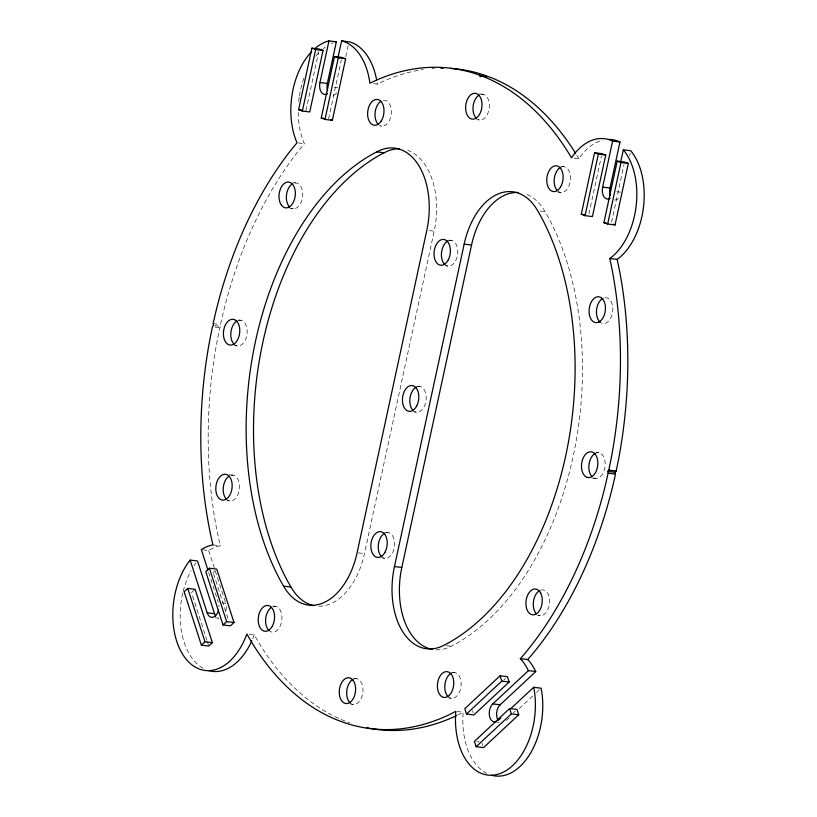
<?xml version="1.0" encoding="UTF-8"?>
<svg xmlns="http://www.w3.org/2000/svg" width="817" height="817" viewBox="0 0 817 817"><rect width="100%" height="100%" fill="white"/><g stroke="black" fill="none" stroke-linecap="round" stroke-linejoin="round"><path stroke-width="0.61" stroke-dasharray="4.08 3.06" d="M298.205 112.419A63.358 39.522 -83.1 0 0 303.904 142.546L304.394 143.649L298.961 150.257A332.631 207.498 -83.1 0 0 223.225 312.645L220.478 324.574L220.876 326.381L219.814 327.648L217.373 339.688A332.631 207.498 -83.1 0 0 219.548 542.549L220.345 545.797L219.038 546.042A63.358 39.522 -83.1 0 0 208.733 550.505L201.309 549.647M305.966 110.561L318.742 51.502M328.587 118.925L341.353 59.876M345.744 56.659L348.165 45.476M318.896 606.183A67.76 42.27 -83.1 0 0 364.464 553.64L434.174 231.191A67.76 42.27 -83.1 0 0 407.785 150.369M588.914 213.931L601.414 156.108M611.535 222.306L624.035 164.472M629.652 155.618L630.183 153.167M573.942 158.151L578.855 158.743L579.549 157.722A63.358 39.522 -83.1 0 1 602.742 140.136M194.221 590.15L191.515 592.672L206.803 639.966M213.145 572.492L214.953 570.807M503.721 680.153L505.57 678.416M513.28 712.894L515.139 711.168M506.397 720.492L509.134 717.939M519.183 708.564L532.888 695.788M536.534 692.377L539.281 689.824M436.043 649.821A67.76 42.27 -83.1 0 0 451.066 646.278L456.039 643.694A261.849 163.349 -83.1 0 0 548.238 217.24L545.031 211.634A67.76 42.27 -83.1 0 0 524.483 193.609M373.614 83.712L377.301 84.151L379.537 83.017A332.631 207.498 -83.1 0 1 423.257 69.537M457.581 715.069L463.178 712.23A63.358 39.522 -83.1 0 0 487.555 773.781M479.518 93.863L483.204 94.302M334.112 87.143L337.799 87.593M476.689 119.639L479.15 119.936M379.241 125.818L381.702 126.114M561.065 166.341L563.526 166.637M298.246 142.904L304.394 143.649M616.794 191.75L620.481 192.189M557.429 192.036L561.116 192.485M540.119 211.041L545.031 211.634M293.191 182.62L295.642 182.916M289.749 208.335L293.436 208.774M429.262 230.598L434.174 231.191M448.87 240.055L451.321 240.351M445.398 265.791L447.849 266.097M238.513 319.958L241.944 320.57A12.99 8.099 -83.1 0 1 246.775 335.562A12.99 8.099 -83.1 0 1 236.971 345.897L234.51 345.601M213.104 323.675L220.478 324.574M214.728 325.636L220.876 326.381M214.891 327.055L219.814 327.648M417.273 386.155L419.734 386.461M413.8 411.901L416.262 412.197M596.093 452.383L598.555 452.679M591.814 478.027L595.501 478.476M229.485 474.748L233.172 475.198M227.106 500.617L229.557 500.913M385.685 532.265L388.146 532.561M358.316 552.905L364.464 553.64M382.213 558.001L384.674 558.297M212.971 544.908L220.345 545.797M537.637 615.426L540.098 615.722M272.919 606.071L275.38 606.367M222.03 602.813L225.717 603.263A9.824 6.127 -83.1 0 1 225.972 610.636M215.32 617.785L219.007 618.224A9.824 6.127 -83.1 0 1 216.362 616.876M446.143 645.675L451.066 646.278M249.318 634.309L254.23 634.901L258.591 642.407A332.631 207.498 -83.1 0 0 349.952 722.933M452.352 672.289L454.814 672.585M353.802 678.324L356.263 678.631M448.625 697.984L451.086 698.28M457.03 711.484L463.178 712.23M350.922 704.142L353.383 704.438M496.777 722.238L499.228 722.534M476.883 741.683L479.334 741.979M236.971 345.897L235.99 345.591A12.99 8.099 -83.1 0 1 235.051 345.08M593.551 477.843L594.51 478.262A12.99 8.099 -83.1 0 0 605.162 465.68A12.99 8.099 -83.1 0 0 596.502 452.853M578.855 158.743L577.405 156.241A332.631 207.498 -83.1 0 0 576.128 154.158M472.522 710.647L473.206 712.781M482.142 743.347L482.827 745.482M208.682 550.546L214.881 569.715M215.269 570.909L225.717 603.263M213.543 573.708L228.433 619.786M208.662 572.411L218.343 602.364M207.191 641.182L208.366 644.817M377.117 82.813L377.301 84.151M432.04 68.567A332.631 207.498 -83.1 0 1 434.542 68.393M254.23 634.901A63.358 39.522 -83.1 0 1 251.871 640.742M202.963 668.194A63.358 39.522 -83.1 0 1 182.926 592.386M183.192 591.324A63.358 39.522 -83.1 0 1 191.107 570.705M194.14 565.64A63.358 39.522 -83.1 0 1 195.763 563.27M561.473 166.944A12.99 8.099 -83.1 0 1 569.806 172.969A12.99 8.099 -83.1 0 1 567.805 188.104L566.998 189.258A12.99 8.099 -83.1 0 1 558.225 191.433M294.62 182.988A12.99 8.099 -83.1 0 1 302.576 196.907A12.99 8.099 -83.1 0 1 291.455 208.315M273.338 606.51A12.99 8.099 -83.1 0 1 281.222 612.536A12.99 8.099 -83.1 0 1 279.69 627.058L278.934 628.283A12.99 8.099 -83.1 0 1 270.213 631.48M481.172 94.282A12.99 8.099 -83.1 0 1 488.975 109.652L488.597 111.214A12.99 8.099 -83.1 0 1 478.17 119.619M237.9 320.54A12.99 8.099 -83.1 0 1 240.964 320.254M231.129 475.259A12.99 8.099 -83.1 0 1 239.463 484.593A12.99 8.099 -83.1 0 1 233.631 499.984L232.631 500.515A12.99 8.099 -83.1 0 1 227.626 500.167M452.771 672.626A12.99 8.099 -83.1 0 1 460.931 686.893A12.99 8.099 -83.1 0 1 449.156 697.514M604.968 297.705A12.99 8.099 -83.1 0 1 612.801 308.009A12.99 8.099 -83.1 0 1 606.347 322.848L605.326 323.266A12.99 8.099 -83.1 0 1 601.312 322.95M449.279 240.443A12.99 8.099 -83.1 0 1 457.591 254.475A12.99 8.099 -83.1 0 1 445.919 265.372M354.21 678.835A12.99 8.099 -83.1 0 1 362.779 693.122L362.472 694.726A12.99 8.099 -83.1 0 1 351.422 703.835M540.762 590.129A12.99 8.099 -83.1 0 1 547.298 592.733L547.972 593.836A12.99 8.099 -83.1 0 1 547.88 609.594A12.99 8.099 -83.1 0 1 538.127 615.15M618.54 198.449A9.824 6.127 -83.1 0 1 614.741 199.94M386.104 532.653A12.99 8.099 -83.1 0 1 394.417 546.685A12.99 8.099 -83.1 0 1 382.734 557.582M417.691 386.553A12.99 8.099 -83.1 0 1 426.004 400.585A12.99 8.099 -83.1 0 1 414.321 411.482M383.387 100.328A12.99 8.099 -83.1 0 1 391.241 114.063A12.99 8.099 -83.1 0 1 380.456 125.818M298.695 101.431A63.358 39.522 -83.1 0 1 299.226 97.039M299.39 95.946A63.358 39.522 -83.1 0 1 304.281 77.012M315.832 56.159A63.358 39.522 -83.1 0 1 319.416 52.125M323.205 48.663A63.358 39.522 -83.1 0 1 325.166 47.161M331.242 43.587A63.358 39.522 -83.1 0 1 333.305 42.719M336.696 92.934A9.824 6.127 -83.1 0 1 332.059 95.334M218.895 605.172A9.824 6.127 -83.1 0 1 218.956 606.694"/><path stroke-width="1.23" d="M520.347 658.655L527.721 659.544L528.732 660.647A63.358 39.522 -83.1 0 1 535.727 671.503L528.354 670.614A63.358 39.522 -83.1 0 0 521.358 659.748L520.347 658.655L522.329 656.429A332.631 207.498 -83.1 0 0 605.407 485.114L608.144 473.186L607.746 471.378L608.818 470.112L611.249 458.071A332.631 207.498 -83.1 0 0 611.749 267.843L609.768 258.489L610.626 257.886A63.358 39.522 -83.1 0 0 624.045 150.675L623.33 149.828L620.685 162.072M527.721 659.544L529.702 657.317A332.631 207.498 -83.1 0 0 612.781 486.013L615.518 474.085L615.119 472.267L616.192 471L618.622 458.96A332.631 207.498 -83.1 0 0 619.123 268.732L617.141 259.387L617.999 258.775A63.358 39.522 -83.1 0 0 631.418 151.574L630.704 150.716L623.33 149.828M298.593 109.672L311.9 48.152L319.273 49.04L323.042 50.44L309.735 111.96L302.361 111.061L298.593 109.672L302.28 110.111M302.361 111.061L315.668 49.541L311.9 48.152M327.576 93.669A9.824 6.127 -83.1 0 1 321.326 92.198A9.824 6.127 -83.1 0 1 319.968 82.517L328.965 40.901L336.349 41.79L327.341 83.416A9.824 6.127 -83.1 0 0 327.597 90.789M321.214 118.036L334.51 56.516L341.884 57.415L345.652 58.804L332.356 120.324L324.982 119.435L321.214 118.036L323.665 118.332M338.105 57.006L341.598 40.85L349.87 41.963A63.358 39.522 -83.1 0 1 376.596 79.729M324.982 119.435L338.279 57.915L334.51 56.516M394.448 566.579L464.168 244.12A67.76 42.27 -83.1 0 1 497.185 194.354A67.76 42.27 -83.1 0 1 537.657 210.735L540.864 216.352A261.849 163.349 -83.1 0 1 448.666 642.795L443.682 645.379A67.76 42.27 -83.1 0 1 402.648 631.602A67.76 42.27 -83.1 0 1 394.448 566.579L401.821 567.468A67.76 42.27 -83.1 0 0 432.336 649.403M401.821 567.468L471.542 245.018A67.76 42.27 -83.1 0 1 518.346 192.516M581.275 214.268L594.572 152.759L601.945 153.647L605.724 155.046L592.417 216.556L585.043 215.668L581.275 214.268L584.962 214.718M585.043 215.668L598.34 154.147L594.572 152.759M610.258 198.276A9.824 6.127 -83.1 0 1 603.998 196.805A9.824 6.127 -83.1 0 1 602.65 187.124L612.597 141.127L611.739 140.708A63.358 39.522 -83.1 0 0 572.176 156.823L571.481 157.844L570.031 155.353A332.631 207.498 -83.1 0 0 484.583 77.074L481.376 75.889L480.171 76.767L479.497 75.195L476.291 74.01A332.631 207.498 -83.1 0 0 372.164 82.129L369.927 83.263L369.744 81.914A63.358 39.522 -83.1 0 0 342.497 41.075L341.598 40.85M610.279 195.396A9.824 6.127 -83.1 0 1 610.023 188.022L619.97 142.025L619.112 141.607A63.358 39.522 -83.1 0 0 609.012 139.401M603.906 222.643L617.203 161.123L624.566 162.021L628.334 163.41L615.038 224.93L607.674 224.042L603.906 222.643L606.357 222.939M607.674 224.042L620.971 162.522L617.203 161.123M215.647 615.987A9.824 6.127 -83.1 0 1 214.544 613.69L197.51 560.973L190.085 560.135A63.358 39.522 -83.1 0 0 185.275 658.104A63.358 39.522 -83.1 0 0 246.857 634.012L251.217 641.519A332.631 207.498 -83.1 0 0 449.095 714.742L455.804 711.331A63.358 39.522 -83.1 0 0 498.615 774.056A63.358 39.522 -83.1 0 0 533.746 687.311L541.12 688.2A63.358 39.522 -83.1 0 1 531.101 752.151A63.358 39.522 -83.1 0 1 491.497 775.241M187.747 588.414L184.142 591.784L201.39 645.144L208.764 646.033L212.369 642.673L195.12 589.312L187.747 588.414L204.996 641.774L201.39 645.144M209.377 568.234L205.772 571.594L223.021 624.954L230.394 625.853L233.999 622.493L216.75 569.122L209.377 568.234L226.626 621.594L223.021 624.954M500.055 675.802L464.802 708.686L466.527 714.017L473.901 714.916L509.154 682.021L507.428 676.69L500.055 675.802L501.781 681.133L466.527 714.017M496.256 721.666A9.824 6.127 -83.1 0 1 489.495 716.039A9.824 6.127 -83.1 0 1 492.763 703.917L528.385 670.686M498.319 720.594A9.824 6.127 -83.1 0 1 500.137 704.805L535.758 671.574M509.614 708.553L474.422 741.387L476.148 746.718L483.521 747.616L518.713 714.783L516.987 709.442L509.614 708.553L511.34 713.884L476.148 746.718M498.115 720.451L500.852 717.898M510.901 708.523L533.726 687.23M376.811 151.88L372.583 154.076A261.849 163.349 -83.1 0 0 280.384 580.53L283.591 586.136A67.76 42.27 -83.1 0 0 324.063 602.527A67.76 42.27 -83.1 0 0 357.09 552.752L426.801 230.302A67.76 42.27 -83.1 0 0 418.345 164.86A67.76 42.27 -83.1 0 0 376.811 151.88L384.184 152.779A67.76 42.27 -83.1 0 1 399.319 148.817M384.184 152.779L379.956 154.964A261.849 163.349 -83.1 0 0 287.758 581.418L290.964 587.025A67.76 42.27 -83.1 0 0 313.953 605.663M328.965 40.901L328.015 41.136A63.358 39.522 -83.1 0 0 315.832 47.774M335.389 42.024L336.349 41.79M315.668 49.541L323.042 50.44M338.279 57.915L345.652 58.804M479.497 75.195L486.871 76.083L483.664 74.898A332.631 207.498 -83.1 0 0 450.749 68.434M481.376 75.889L488.75 76.778L491.957 77.962A332.631 207.498 -83.1 0 1 575.485 153.126M319.968 82.517L327.341 83.416M612.597 141.127L619.97 142.025M598.34 154.147L605.724 155.046M620.971 162.522L628.334 163.41M602.65 187.124L610.023 188.022M609.768 258.489L617.141 259.387M464.168 244.12L471.542 245.018M608.818 470.112L616.192 471M607.746 471.378L615.119 472.267M608.144 473.186L615.518 474.085M283.591 586.136L290.964 587.025M190.136 560.074L207.171 612.791L214.544 613.69M226.626 621.594L233.999 622.493M204.996 641.774L212.369 642.673M501.781 681.133L509.154 682.021M492.763 703.917L500.137 704.805M511.34 713.884L518.713 714.783M330.466 119.629L332.356 120.324M613.148 224.236L615.038 224.93M207.896 570.021L201.36 549.616A63.358 39.522 -83.1 0 1 211.664 545.153L212.971 544.908L212.175 541.661A332.631 207.498 -83.1 0 1 210 338.8L212.44 326.759L213.503 325.493L213.104 323.675L215.851 311.747A332.631 207.498 -83.1 0 1 291.587 149.358L297.02 142.761L296.53 141.658A63.358 39.522 -83.1 0 1 311.43 51.869M476.372 118.404A12.99 8.099 -83.1 0 1 473.125 106.2A12.99 8.099 -83.1 0 1 479.13 95.058M226.748 499.504A12.99 8.099 -83.1 0 1 223.276 487.504A12.99 8.099 -83.1 0 1 229.097 476.127M289.667 207.058A12.99 8.099 -83.1 0 1 288.881 206.17L288.176 205.108A12.99 8.099 -83.1 0 1 292.578 183.743M269.314 630.857A12.99 8.099 -83.1 0 1 265.648 619.02A12.99 8.099 -83.1 0 1 271.315 607.46M445.03 264.728A12.99 8.099 -83.1 0 1 441.578 251.963A12.99 8.099 -83.1 0 1 448.257 240.79M456.468 715.631A332.631 207.498 -83.1 0 1 370.458 728.407M369.233 728.172A332.631 207.498 -83.1 0 1 366.802 727.681M440.792 68.179A332.631 207.498 -83.1 0 1 443.294 68.168M600.393 322.368A12.99 8.099 -83.1 0 1 596.553 309.949A12.99 8.099 -83.1 0 1 602.915 298.348M536.371 613.812A12.99 8.099 -83.1 0 1 535.605 612.873L534.931 611.77A12.99 8.099 -83.1 0 1 539.741 590.558M557.368 190.688A12.99 8.099 -83.1 0 1 554.304 178.351A12.99 8.099 -83.1 0 1 560.452 167.393M350.513 703.243A12.99 8.099 -83.1 0 1 346.755 690.753A12.99 8.099 -83.1 0 1 353.189 679.244M234.183 344.376A12.99 8.099 -83.1 0 1 230.915 332.202A12.99 8.099 -83.1 0 1 236.889 321.03M448.278 696.84A12.99 8.099 -83.1 0 1 444.938 689.589L444.785 688.016A12.99 8.099 -83.1 0 1 451.74 672.953M591.814 476.434A12.99 8.099 -83.1 0 1 589.088 463.852A12.99 8.099 -83.1 0 1 595.481 453.241M381.845 556.939A12.99 8.099 -83.1 0 1 378.404 544.173A12.99 8.099 -83.1 0 1 385.073 533.001M413.433 410.828A12.99 8.099 -83.1 0 1 409.991 398.073A12.99 8.099 -83.1 0 1 416.67 386.901M378.2 124.317A12.99 8.099 -83.1 0 1 375.126 112.358A12.99 8.099 -83.1 0 1 380.845 101.328M251.871 640.742A63.358 39.522 -83.1 0 1 208.825 670.634M218.599 609.737A9.824 6.127 -83.1 0 1 213.084 617.213A9.824 6.127 -83.1 0 1 207.171 612.791M355.405 692.234L355.099 693.827A12.99 8.099 -83.1 0 1 341.312 700.271A12.99 8.099 -83.1 0 1 345.489 678.529A12.99 8.099 -83.1 0 1 355.405 692.234M481.601 108.753L481.223 110.326A12.99 8.099 -83.1 0 1 467.283 115.197A12.99 8.099 -83.1 0 1 472.43 93.822A12.99 8.099 -83.1 0 1 481.601 108.753M272.316 626.159L271.561 627.395A12.99 8.099 -83.1 0 1 258.366 622.391A12.99 8.099 -83.1 0 1 268.67 605.611A12.99 8.099 -83.1 0 1 272.316 626.159M560.431 187.216L558.736 189.36A12.99 8.099 -83.1 0 1 547.461 185.255A12.99 8.099 -83.1 0 1 552.098 167.148A12.99 8.099 -83.1 0 1 562.79 173.521L563.025 175.052A12.99 8.099 -83.1 0 1 560.431 187.216M226.258 499.095L225.257 499.626A12.99 8.099 -83.1 0 1 216.229 484.461A12.99 8.099 -83.1 0 1 229.914 477.21A12.99 8.099 -83.1 0 1 226.258 499.095M598.973 321.949L597.952 322.378A12.99 8.099 -83.1 0 1 589.7 306.12A12.99 8.099 -83.1 0 1 603.569 300.35A12.99 8.099 -83.1 0 1 598.973 321.949M234.571 319.672L233.591 319.365A12.99 8.099 -83.1 0 0 223.787 329.7A12.99 8.099 -83.1 0 0 228.617 344.692L229.597 345.009A12.99 8.099 -83.1 0 0 239.401 334.664A12.99 8.099 -83.1 0 0 234.571 319.672M587.127 477.363L586.177 476.944A12.99 8.099 -83.1 0 1 584.696 455.365A12.99 8.099 -83.1 0 1 597.727 461.054A12.99 8.099 -83.1 0 1 587.127 477.363M281.508 205.271L280.803 204.219A12.99 8.099 -83.1 0 1 285.542 182.671A12.99 8.099 -83.1 0 1 295.039 197.081A12.99 8.099 -83.1 0 1 281.508 205.271M540.599 592.938L539.925 591.845A12.99 8.099 -83.1 0 0 528.722 593.183A12.99 8.099 -83.1 0 0 527.557 610.881L528.231 611.974A12.99 8.099 -83.1 0 0 539.445 610.646A12.99 8.099 -83.1 0 0 540.599 592.938M437.565 688.69L437.412 687.128A12.99 8.099 -83.1 0 1 448.737 672.115A12.99 8.099 -83.1 0 1 450.8 693.47A12.99 8.099 -83.1 0 1 437.565 688.69M448.278 259.857A12.99 8.099 -83.1 0 0 443.948 239.463A12.99 8.099 -83.1 0 0 434.409 257.682A12.99 8.099 -83.1 0 0 448.278 259.857M385.103 552.057A12.99 8.099 -83.1 0 0 380.773 531.663A12.99 8.099 -83.1 0 0 371.235 549.882A12.99 8.099 -83.1 0 0 385.103 552.057M381.141 121.1A12.99 8.099 -83.1 0 0 378.537 99.705A12.99 8.099 -83.1 0 0 367.752 116.147A12.99 8.099 -83.1 0 0 381.141 121.1M416.69 405.957A12.99 8.099 -83.1 0 0 412.36 385.563A12.99 8.099 -83.1 0 0 402.822 403.782A12.99 8.099 -83.1 0 0 416.69 405.957"/></g></svg>
